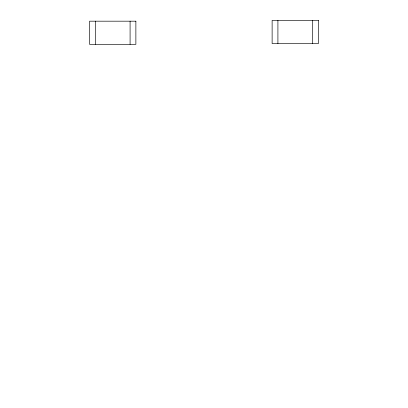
<?xml version="1.0" encoding="UTF-8"?>
<svg xmlns="http://www.w3.org/2000/svg" width="408" height="408" viewBox="0 0 408 408"><rect width="100%" height="100%" fill="white"/><g stroke="black" fill="none" stroke-linecap="round" stroke-linejoin="round"><path stroke-width="0.61" d="M312.645 20.4L312.645 43.554M277.914 20.4L277.914 43.554M130.086 21.185L130.086 44.339M95.355 21.185L95.355 44.339M318.434 20.4L272.126 20.4L272.126 43.554L318.434 43.554L318.434 20.4M135.874 21.185L89.566 21.185L89.566 44.339L135.874 44.339L135.874 21.185"/></g></svg>
